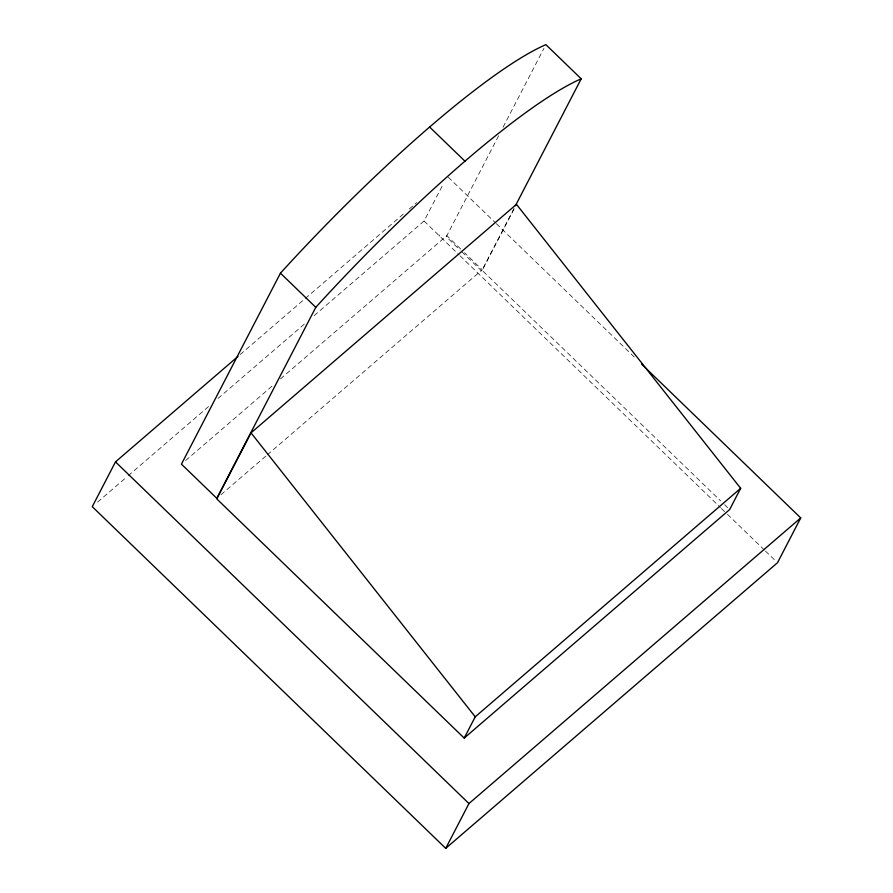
<?xml version="1.0" encoding="UTF-8"?>
<svg xmlns="http://www.w3.org/2000/svg" width="893" height="893" viewBox="0 0 893 893"><rect width="100%" height="100%" fill="white"/><g stroke="black" fill="none" stroke-linecap="round" stroke-linejoin="round"><path stroke-width="0.67" stroke-dasharray="4.46 3.35" d="M314.169 315.642L424.052 221.04L443.508 183.512M439.099 236.176L439.691 235.038M498.607 135.825L446.288 236.768L460.029 250.051M503.072 127.208L543.949 48.345M514.156 208.192L481.628 270.936L461.011 251M513.921 209.241L482.209 270.4L720.618 500.861M240.172 354.543L405.009 212.634M409.24 208.995L416.629 202.622M97.56 502.123L127.141 476.65M128.201 475.746L209.554 405.701M218.015 398.423L305.719 322.92M185.655 460.52L272.03 386.156M280.458 378.911L446.868 235.629L460.621 248.924M221.006 494.689L266.293 455.687M267.353 454.783L482.22 269.798L464.55 252.719M448.275 177.216L495.336 222.703M496.341 223.674L636.519 359.187M724.625 504.735L727.628 507.637M424.052 221.04L459.102 254.918M460.107 255.878L720.439 507.537M721.444 508.508L726.444 513.352M727.449 514.312L764.497 550.133M765.491 551.093L775.504 560.782"/><path stroke-width="1.34" d="M238.063 356.363L115.487 461.882L92.269 506.677L445.73 848.35L777.513 562.713L800.731 517.918L641.52 364.02M280.447 273.158L181.446 464.148L216.787 498.316L315.787 307.326A315.955 52.319 -46 0 1 581.209 78.818L545.869 44.65A315.955 52.319 -46 0 0 280.447 273.158L315.787 307.326M251.022 432.859L216.787 498.908L464.204 738.087L729.637 509.579L740.654 488.315L516.455 204.352L251.022 432.859L475.221 716.822L464.204 738.087M515.428 205.725L581.209 78.818M445.73 848.35L468.948 803.555L800.731 517.918M475.221 716.822L740.654 488.315M429.656 127.074L465.007 161.231M115.487 461.882L468.948 803.555"/></g></svg>
